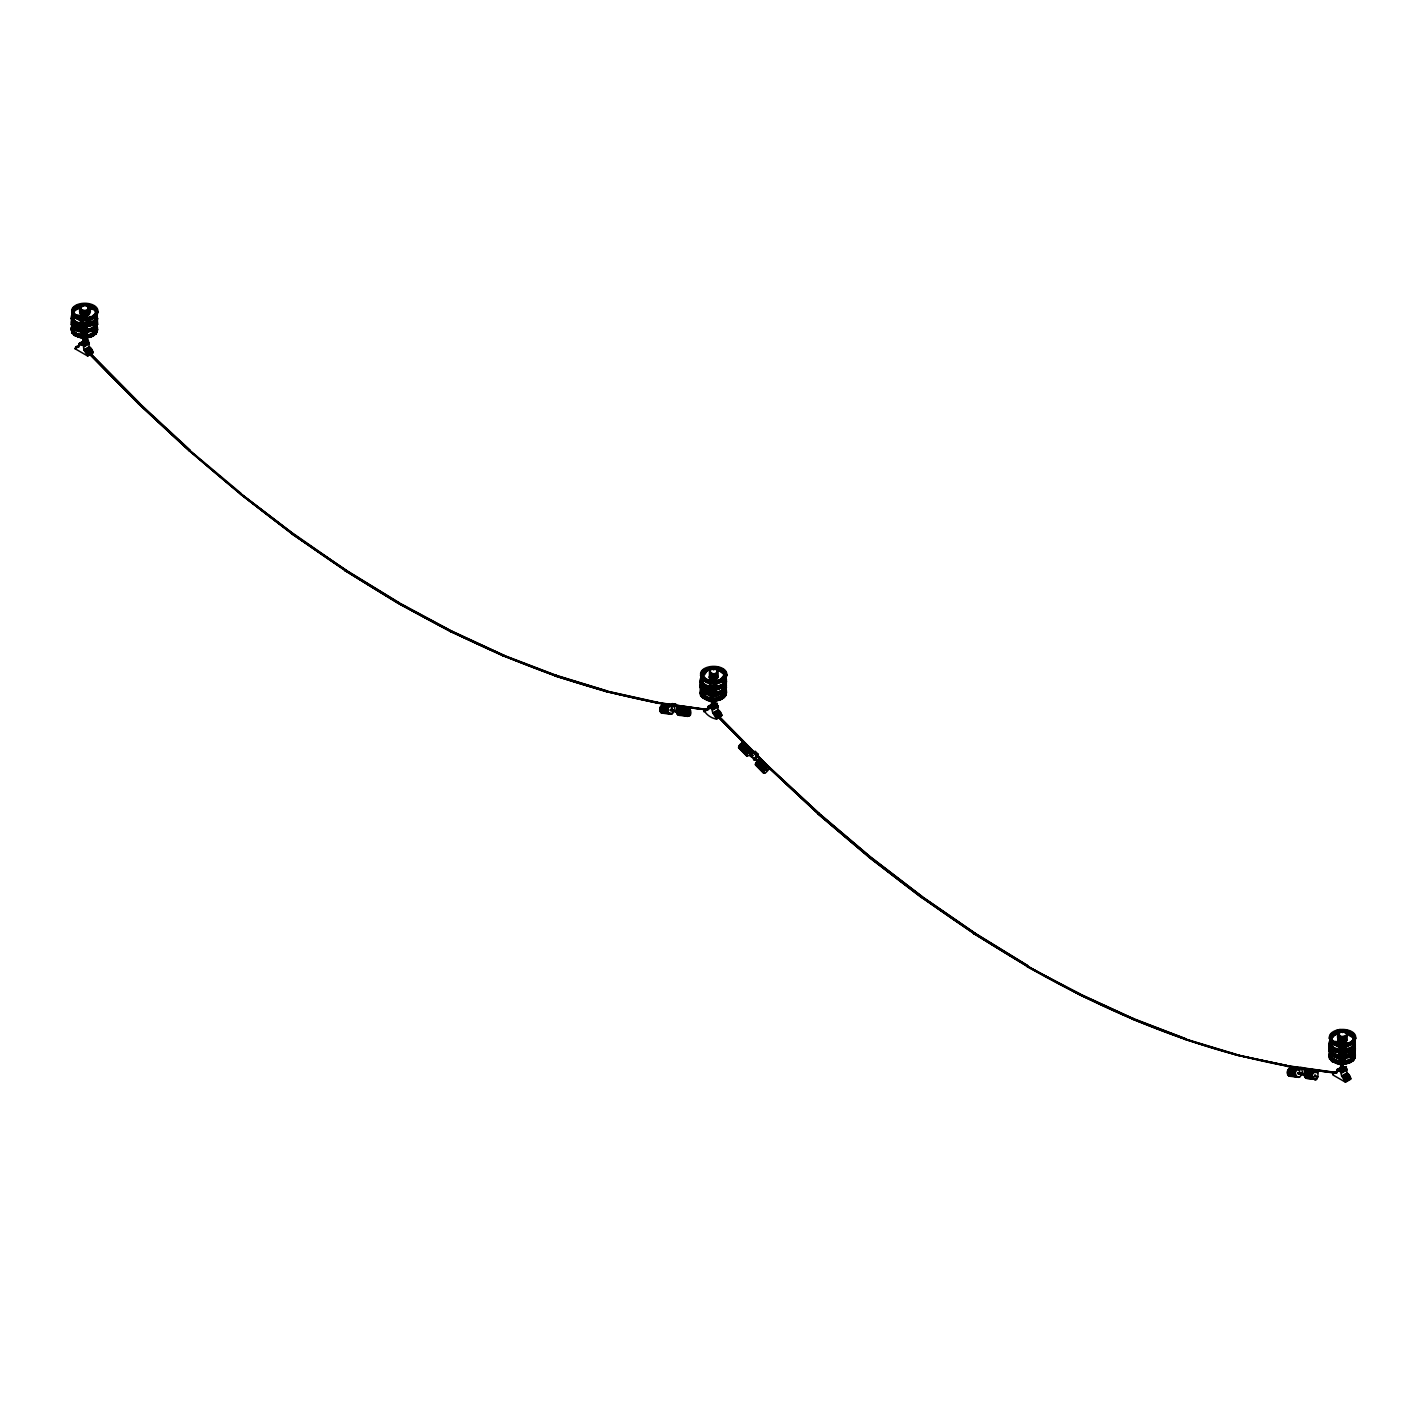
<?xml version="1.0" encoding="UTF-8"?>
<svg xmlns="http://www.w3.org/2000/svg" width="1427" height="1427" viewBox="0 0 1427 1427"><rect width="100%" height="100%" fill="white"/><g stroke="black" fill="none" stroke-linecap="round" stroke-linejoin="round"><path stroke-width="1.5" d="M87.386 334.721C99.159 334.382 78.467 340.75 87.778 337.7C88.349 330.725 75.31 337.735 73.49 330.083C71.814 320.183 91.524 336.897 95.395 324.375C97.072 314.493 77.361 331.189 73.49 318.685C71.814 307.643 89.437 324.5 94.592 314.101C96.697 312.067 95.217 304.112 95.68 309.623C93.486 309.98 86.387 308.66 88.153 304.611C87.19 303.273 93.825 305.717 90.454 308M94.271 325.962C102.655 330.475 90.507 337.789 84.443 336.54L90.989 336.273M81.5 323.323C78.913 327.282 86.351 328.085 84.443 323.537M87.707 317.151L88.028 320.272L84.782 320.54L84.782 317.383M73.722 315.01C70.922 308.268 82.909 309.962 81.393 305.342C83.426 301.347 86.601 308.678 91.06 306.966C96.59 306.644 99.052 320.308 95.734 312.513M707.667 697.143C703.226 702.227 717.638 702.922 716.586 698.909C705.42 700.711 692.291 683.622 713.339 692.327C717.852 692.933 727.52 688.92 723.56 683.533C717.995 687.118 709.094 688.171 703.511 683.355C701.852 672.331 697.999 684.139 703.511 679.644M705.313 696.108L704.082 698.16L706.793 699.533L713.339 699.622C723.971 700.247 733.264 687.868 716.265 697.803M710.396 692.095C707.703 696.18 715.23 696.893 713.339 692.327M716.265 686.405C719.583 691.292 706.971 691.489 710.396 686.405M719.012 685.745L719.85 688.385L716.497 689.544L713.339 689.794L713.339 686.619M716.604 680.233C719.511 689.83 695.787 677.201 713.661 680.465C721.134 683.658 724.22 672.26 726.272 673.027C725.112 678.449 720.367 668.692 716.604 670.44M713.661 669.905C711.484 664.714 723.525 666.819 719.333 671.082M1345.607 1063.632L1342.218 1064.292L1345.607 1063.632L1345.162 1060.885L1336.546 1060.243L1332.408 1057.835L1330.428 1054.607L1329.179 1056.355L1331.177 1058.745M1345.607 1057.942L1342.218 1058.584L1345.607 1057.942L1345.162 1055.195L1336.546 1054.535L1332.408 1052.145L1330.428 1048.916L1329.179 1050.664L1331.177 1053.055C1327.734 1055.124 1332.479 1055.213 1330.874 1057.407M1334.209 1053.501L1332.961 1055.534L1338.847 1057.496L1342.218 1057.015C1350.78 1057.853 1360.074 1048.346 1345.162 1055.195M1329.643 1049.273C1332.8 1058.745 1346.214 1057.71 1352.814 1052.591C1356.542 1040.533 1352.742 1057.264 1345.286 1055.498C1338.348 1057.496 1329.714 1052.181 1329.786 1047.65C1328.591 1049.63 1332.657 1049.773 1330.874 1051.717M1342.218 1052.734C1354.045 1049.255 1329.786 1050.986 1330.874 1043.155C1333.21 1036.787 1354.134 1051.057 1354.366 1035.36C1357.559 1040.996 1344.823 1033.879 1345.893 1031.953C1344.377 1028.225 1351.547 1031.685 1348.23 1034.183M1339.293 1049.487L1338.847 1051.788L1342.218 1051.307C1350.78 1052.145 1360.074 1042.655 1345.162 1049.487M1330.874 1043.155C1328.787 1052.359 1352.314 1054.036 1354.455 1043.351C1352.029 1039.891 1341.879 1048.988 1336.118 1044.154C1333.3 1043.244 1330.642 1041.246 1329.465 1038.517C1330.981 1037.251 1331.962 1033.576 1329.91 1036.555C1332.176 1047.382 1355.24 1047.115 1354.366 1035.36M1339.614 1043.333C1337.099 1047.275 1344.448 1048.096 1342.557 1043.547M1336.885 1034.183C1333.995 1031.043 1341.059 1028.314 1339.507 1033.219C1324.042 1039.873 1341.576 1022.998 1342.557 1032.595M292.357 534.304L293.427 533.627L345.887 570.194L344.888 570.693L345.976 569.979L292.392 534.233L345.227 570.657M767.316 766.834L768.332 766.174L818.884 813.158L870.292 856.699L922.359 896.745L921.253 897.44L922.324 896.709L974.873 933.062L1027.618 965.526L1026.584 966.275C1092.547 1003.841 1162.345 1035.146 1235.818 1054.767L1183.893 1039.088L1184.713 1038.357M1297.928 1073.354L1305.295 1074.281L1303.422 1067.753L1300.55 1067.396L1298.695 1068.466L1300.514 1074.888L1305.241 1074.192M1303.386 1073.871L1302.352 1073.728L1312.144 1074.906C1321.955 1060.422 1317.567 1091.673 1312.144 1074.906M79.091 316.491C76.148 320.005 83.319 322.234 81.838 317.151M81.5 331.867L81.5 329.013M81.5 337.575L81.5 334.721M717.05 682.552L710.271 682.552L710.735 680.233M672.83 706.793L661.807 705.313L660.005 707.614L659.88 710.824L661.486 713.036L663.894 712.965M673.705 711.36C669.709 720.671 663.644 704.617 672.153 706.258M681.428 714.535C679.002 717.103 675.702 713.589 676.541 710.807C677.397 704.492 685.192 708.345 688.938 708.398C696.858 723.346 674.311 712.323 688.938 708.398M1292.291 1075.494C1290.347 1077.688 1287.172 1075.405 1287.368 1072.854C1286.922 1066.326 1295.092 1067.788 1299.034 1069.091C1290.525 1069.965 1299.105 1083.539 1301.549 1073.71M1316.283 1079.204L1305.937 1078.259L1304.153 1074.995L1304.902 1071.891L1307.061 1070.232L1315.819 1071.231M87.386 323.323L87.386 326.159M87.386 329.013L87.707 332.152L81.107 332.009M702.262 678.485C697.161 674.543 720.653 664.625 707.114 668.692C708.898 669.62 699.854 682.249 700.889 676.808M1348.23 1042.673C1351.208 1046.187 1344.073 1048.256 1345.5 1043.333M241.395 493.653L189.541 450.165M76.416 321.628C73.294 324.696 79.395 327.925 78.77 322.663M705.313 684.71C702.013 687.814 708.363 691.007 707.667 685.745M1334.209 1047.793C1331.427 1050.736 1337.135 1054.089 1336.546 1048.827M1335.69 1062.633C1344.93 1064.792 1332.015 1064.417 1336.546 1060.243M921.289 897.476L869.186 857.395L870.292 856.699L869.204 857.431L817.796 813.818L818.902 813.122L817.885 813.836M76.755 309.035C73.669 306.038 79.751 302.738 79.091 308M92.791 315.456C95.894 318.471 89.865 321.664 90.454 316.491M92.47 321.628C95.591 324.696 89.491 327.925 90.115 322.663M92.47 327.318C95.627 330.297 89.312 333.668 90.115 328.353M721.687 678.538C724.987 681.66 718.637 684.835 719.333 679.591M719.012 699.997L719.012 697.143M1336.011 1031.792L1336.885 1031.329L1333.3 1032.987M1350.245 1047.793C1353.545 1050.896 1347.213 1054.089 1347.909 1048.827M1347.909 1054.535C1347.249 1059.797 1353.331 1056.497 1350.245 1053.501M1347.909 1060.243L1350.245 1059.191L1351.458 1061.688L1348.337 1063.347L1347.909 1060.243L1345.162 1060.885M75.185 329.548C84.799 333.258 70.958 330.832 76.416 327.318M74.614 331.67C70.975 333.347 75.97 338.93 76.416 333.026M92.791 309.035L93.415 306.02L96.073 308.856M704.403 680.768C713.375 687.154 698.071 676.737 707.988 679.591M705.313 690.4C699.836 693.932 713.714 696.358 704.082 692.63C706.954 694.182 721.723 697.339 719.012 691.453M721.687 672.135C722.294 666.07 726.735 672.099 723.489 673.49M1329.786 1049.077L1331.088 1047.293L1330.41 1043.993L1332.408 1042.745L1330.82 1044.207L1329.786 1041.96L1331.266 1041.46L1333.906 1044.653L1334.53 1041.639M1332.408 1057.835C1328.751 1059.53 1333.746 1065.113 1334.209 1059.191M1350.584 1035.217C1356.042 1031.703 1342.201 1029.295 1351.815 1032.987M75.524 306.805L78.485 304.95M81.624 345.352L80.768 344.282L81.678 344.942M80.768 344.852L81.731 344.513M91.06 319.559L94.039 317.686M90.739 331.421L93.7 329.548M92.47 333.026L94.271 331.67L95.734 333.204L93.094 336.041L92.47 333.026L90.115 334.061M703.832 673.49C700.193 671.796 705.188 666.213 705.634 672.135M710.753 707.935L709.933 707.203L710.218 708.541M719.012 688.599L722.437 687.475L721.366 684.71M721.366 693.254L722.597 692.63L721.366 690.4M719.636 700.211L722.561 698.606L721.366 696.108M1348.23 1045.527L1351.654 1044.386L1350.584 1041.639M1348.765 1056.925L1345.162 1058.049L1351.476 1055.73M87.707 356.036L75.06 348.723L76.291 346.547L78.913 346.957L78.984 343.746L80.322 343.086L83.355 345.477L83.854 349.811L87.707 356.036L93.076 352.933L89.223 346.707L88.528 342.052L84.978 340.001M714.338 703.029L717.424 705.134L718.12 709.808L721.901 715.444L716.604 719.119C706.971 717.549 700.907 707.631 706.793 709.968L656.848 703.065L657.936 702.405L606.921 691.132M72.509 312.674C73.847 314.921 74.543 319.273 73.633 315.26C77.254 320.237 96.661 320.397 94.592 314.101M74.614 320.254L73.098 322.092L74.614 325.962M73.49 324.375L72.01 325.32L74.222 328.906L71.849 323.108L74.614 323.108L72.01 319.63L71.564 317.704L73.098 316.99M703.832 680.037C700.336 680.536 704.082 674.472 705.634 678.538M703.511 686.209L701.995 685.37L703.511 683.355M703.511 691.899C700.782 691.132 700.479 686.048 702.369 684.086L700.746 680.501L701.995 680.073M703.511 697.607L701.995 696.768L703.511 694.753M724.97 671.939L723.489 670.636L726.093 674.133M1332.408 1046.437L1330.927 1047.989L1331.641 1049.344L1329.447 1046.062L1331.177 1044.493L1329.732 1045.509M1331.266 1050.557C1328.519 1051.503 1330.446 1057.889 1332.408 1052.145M1352.386 1036.573C1357.238 1034.361 1348.533 1030.669 1354.99 1037.215M72.349 311.032C78.788 304.504 70.101 308.178 74.953 310.408M97.214 313.458C92.184 320.13 99.391 312.406 94.664 320.451C89.134 326.408 70.993 324.642 73.49 315.296M95.787 322.288C88.652 328.923 101.246 318.328 95.395 315.296M95.787 322.68C94.485 334.774 97.66 325.748 96.608 321.218C97.054 331.189 77.807 333.169 72.634 324.714C70.833 315.688 90.222 331.813 95.341 321.039M97.321 330.529C96.911 319.684 96.483 338.181 95.734 333.204M703.832 677.183C700.318 676.113 705.081 667.872 702.334 671.653M723.489 680.037L725.005 679.216L723.489 677.183M723.168 686.209C725.879 685.424 726.2 680.34 724.292 678.378M723.168 689.045L724.631 690.597L724.292 693.165M723.168 694.753L724.666 696.59L723.168 697.607M1332.729 1036.573C1330.446 1028.296 1328.091 1044.261 1334.53 1035.217M1352.386 1043.119L1353.902 1042.299L1352.386 1040.283M1352.047 1046.437C1356.578 1041.05 1351.565 1053.518 1353.367 1047.596M1352.047 1052.145C1356.578 1046.758 1351.565 1059.209 1353.367 1053.287M190.005 450.022L139.329 403.127L89.865 353.093M73.865 316.901C70.101 315.866 73.383 309.98 74.953 314.101M72.224 321.021L73.49 318.685M71.939 326.462L72.01 325.32M701.174 677.682L702.708 675.613M702.369 681.767L700.693 683.372L702.744 686.262M700.693 689.063L702.369 687.475L703.511 689.045M700.693 694.771L702.369 693.165M1330.018 1040.586L1331.605 1041.549L1329.91 1040.479L1331.962 1036.127L1339.4 1032.845M1329.786 1051.503L1329.732 1052.627M1330 1058.602L1331.266 1056.265M72.063 313.351L74.186 317.008M73.544 327.193C69.691 328.103 73.187 336.219 73.098 331.242M700.96 676.434C704.956 683.711 716.122 683.729 722.883 680.287M700.621 682.588L700.657 683.515M700.621 694.45L702.334 692.987L700.621 693.13C699.605 696.412 703.6 697.125 700.621 694.735M1329.839 1039.516L1329.893 1040.444M1329.518 1045.688L1330.356 1047.4M1330.071 1049.416L1329.554 1052.305L1330.82 1053.429M1330.82 1059.137L1329.447 1057.461L1330.071 1055.124M72.135 310.39L73.812 309.124L73.812 312.513M94.271 320.254C95.324 315.991 99.123 321.931 95.395 321.539M95.787 327.8C88.563 332.295 96.519 329.601 97.09 325.98M95.395 332.937L97.09 331.867M702.708 675.06L701.014 673.473L702.708 672.224M701.852 678.396C700.835 666.908 723.418 666.338 725.897 676.576C725.041 680.875 727.716 675.506 724.631 675.613M723.168 683.355C724.202 679.074 728.02 685.014 724.292 684.621M724.292 690.329L725.986 689.259L724.292 687.475M1329.786 1054.785C1330.142 1050.308 1330.553 1056.444 1331.997 1058.013C1337.795 1063.49 1354.508 1063.008 1353.634 1052.858C1358.379 1054.232 1351.886 1060.475 1352.814 1060.76C1355.133 1059.601 1351.298 1055.926 1350.245 1059.191M1353.509 1041.549L1355.204 1040.479L1353.509 1038.695M1353.188 1050.557C1356.631 1045.063 1353.527 1057.425 1354.651 1051.503M1352.047 1057.835C1354.776 1053.822 1355.9 1060.118 1352.439 1060.778M73.419 310.818L71.725 311.889L72.188 313.262M71.404 318.774C74.846 308.749 72.884 325.088 71.564 317.704M71.404 324.482C76.059 314.101 71.546 330.85 71.849 323.108M73.098 328.388C69.334 329.78 73.223 332.687 73.847 327.514C74.632 333.115 69.994 323.715 71.35 329.905M96.661 319.648C90.936 308.428 98.017 326.408 97.036 317.4M96.251 323.519C93.219 326.016 99.248 325.677 97.036 323.108M702.316 673.919L700.568 675.239L702.316 676.755M703.119 679.466L701.531 682.873L700.746 680.501M700.746 686.191C701.353 695.877 721.188 696.572 725.772 688.42M701.995 691.471C697.928 692.773 702.851 696.394 703.119 690.864M725.005 673.919C728.84 673.74 724.809 679.466 724.631 675.06M723.56 679.466L725.13 682.873L725.933 680.501M723.56 685.174C723.864 690.668 728.68 687.118 724.684 685.781M723.56 690.864C726.825 699.284 727.502 686.851 721.687 693.397M1330 1045.83L1329.643 1043.583M1353.902 1037.001C1359.164 1042.798 1349.514 1031.632 1345.715 1032.845M1353.634 1044.207C1354.508 1050.04 1356.149 1039.534 1353.188 1044.849M1286.173 1066.201L1286.833 1065.487L1235.265 1054.785L1286.851 1065.559M717.05 682.98L713.661 683.64L713.661 680.465M722.561 692.898L716.586 695.234L716.265 692.095M716.711 700.55L719.85 699.801M71.689 312.335L72.171 309.927M71.725 312.62L72.616 309.356M72.955 309.195C70.868 322.234 100.514 320.005 95.734 309.124M71.564 319.131L73.045 315.278M72.634 315.349C71.6 326.837 94.2 327.407 96.661 317.186C95.823 312.888 98.499 318.239 95.395 318.15M71.564 324.821L71.35 316.99A13.093 7.563 0 0 1 71.796 315.028M71.849 325.124L73.098 319.844M73.045 320.968C71.582 332.669 97.304 332.669 95.841 320.968M71.404 330.19C72.866 321.289 89.134 337.735 95.341 326.747M73.098 322.68L71.849 317.4M71.564 330.529L72.634 326.747M73.045 326.676C71.582 338.36 97.304 338.36 95.841 326.676M85.905 305.539L88.545 306.716L88.545 314.939C84.068 318.631 77.129 314.047 80.411 307.982C83.908 302.435 94.236 306.448 97.214 311.032M80.233 319.184L80.661 326.801L84.443 328.067L88.652 326.194M80.233 324.892L80.233 326.194M80.233 330.582C79.93 334.524 86.922 334.721 88.652 331.885M88.545 306.716C90.846 311.068 81.125 312.014 80.411 307.982M88.652 314.796L87.529 312.352M80.661 312.87C79.127 320.593 94.842 315.51 89.134 307.982M85.513 337.86C90.062 341.749 81 345.013 83.355 341.41M95.395 318.685L95.787 316.99M96.59 315.313L95.359 309.962L87.939 306.662M96.126 310.818C98.517 319.826 74.008 322.306 72.188 311.247M97.357 311.247L96.929 315.135A13.093 7.563 0 0 1 87.832 324.286A13.093 7.563 0 0 1 71.796 318.952M97.214 314.885L97.642 311.532M96.251 321.467L97.321 317.704M97.482 318.043L97.321 324.821M97.535 318.506L97.036 320.736A13.093 7.563 0 0 1 87.832 329.994A13.093 7.563 0 0 1 71.796 324.642M94.271 331.67L95.787 328.388M95.395 327.229L96.661 325.356L95.395 324.375M96.251 327.175L97.321 323.394M96.661 328.585C93.807 338.253 75.078 338.253 72.224 328.585M97.535 324.018L96.608 326.997M96.251 332.883L96.608 330.689L95.395 330.083M97.036 328.799C94.075 338.77 74.81 338.77 71.849 328.799M96.608 332.705L97.321 329.102M96.875 332.455L97.482 329.441M700.568 675.435L701.228 672.706M700.8 676.059L701.495 672.456M701.852 672.278C700.336 684.389 726.985 684.389 725.469 672.278M701.067 676.344C704.028 666.391 723.311 666.391 726.254 676.344M702.262 672.206C700.229 684.996 730.695 683.016 723.881 670.547M700.282 681.874L700.907 678.86M700.461 682.213L702.423 676.862M701.174 680.625L700.746 682.516L701.424 681.66M701.103 682.73L702.744 679.198M700.282 687.564C701.085 678.556 702.583 696.34 710.164 692.791C715.783 693.807 726.86 691.845 725.148 684.139M700.461 687.921L700.247 680.073A13.093 7.563 0 0 1 700.693 678.11M700.907 684.568L701.531 688.581L703.119 685.174M701.941 684.068C700.479 695.752 726.2 695.752 724.738 684.068M701.995 682.927L702.369 681.232M700.247 692.987L701.067 689.633M700.282 693.272L701.174 690.008L700.247 685.781A13.093 7.563 0 0 1 700.693 683.818L702.369 684.621L700.621 683.337M700.461 693.611L701.531 689.847M700.907 690.258L701.103 693.504M701.995 688.635L703.511 685.352M701.995 694.325L703.511 691.06M709.451 670.405C716.086 681.856 723.239 662.271 709.451 670.405L709.451 677.415L711.484 678.949L716.746 678.538L716.746 672.848M717.549 677.879L717.121 675.97M717.121 678.485L718.031 676.755L716.746 674.989M717.692 682.927C716.675 686.369 709.986 686.369 708.969 682.927M717.692 688.635C716.675 692.077 709.986 692.077 708.969 688.635M714.356 705.437C705.866 702.708 720.225 711.823 714.356 699.034M717.692 694.325C716.675 697.785 709.986 697.785 708.969 694.325M724.292 681.767L726.272 677.664M726.254 674.329C723.311 684.282 704.028 684.282 701.067 674.329M725.826 678.235L726.539 674.632M726.093 677.968L726.718 674.971M726.2 680.786C723.097 690.597 706.347 690.507 700.907 682.712M726.2 687.921L726.379 681.125M726.432 681.41L725.933 683.818A13.093 7.563 0 0 1 716.729 693.076A13.093 7.563 0 0 1 700.693 687.725M725.933 686.191C723.097 695.359 708.844 695.199 702.423 689.83L700.586 690.097L700.586 687.243L702.334 687.297L700.657 688.474M726.379 693.272L726.2 686.494M725.558 691.667C722.704 701.335 703.975 701.335 701.103 691.667M725.772 689.83L726.432 687.297M725.933 691.899C722.972 701.852 703.689 701.852 700.746 691.899M724.292 696.019L725.505 695.787L726.2 692.184M725.505 695.787L726.379 692.541M1329.465 1038.517C1328.216 1034.379 1339.222 1029.313 1331.213 1034.736M1329.679 1039.141L1330.392 1035.538M1330.339 1037.197L1330.749 1035.36M1329.964 1039.427L1333.656 1034.29L1341.434 1031.721M1331.159 1035.288C1329.126 1048.078 1359.592 1046.098 1352.778 1033.647M1329.179 1044.956L1329.786 1041.96M1329.358 1045.295L1330.071 1041.692M1329.643 1045.599L1331.32 1041.96C1338.044 1047.079 1349.924 1047.275 1355.168 1039.998M1330.41 1041.532C1328.573 1047.971 1337.295 1050.54 1342.218 1050.415M1330.82 1041.442C1329.375 1053.144 1355.079 1053.144 1353.634 1041.442L1355.436 1037.714M1331.213 1039.855L1331.605 1038.16M1329.179 1050.664L1329.786 1047.65M1329.358 1051.003L1329.143 1043.155A13.093 7.563 0 0 1 1330.892 1039.391M1330.41 1047.222C1328.573 1053.661 1337.295 1056.248 1342.218 1056.123M1330.874 1046.009L1331.266 1044.314M1329.143 1056.087L1329.786 1053.358M1330.41 1049.701L1330.41 1053.358M1329.179 1056.355L1330.071 1053.108L1329.143 1048.863A13.093 7.563 0 0 1 1330.892 1045.081L1331.266 1044.849M1330.82 1049.897L1330.321 1052.93M1329.358 1056.711L1330.41 1052.93M1330.41 1055.391L1330.41 1059.048M1330.82 1055.605L1330.731 1058.745M1343.681 1031.721L1346.927 1034.147L1345.643 1035.931L1345.643 1041.639C1339.596 1045.527 1334.584 1036.68 1339.471 1032.363C1345.126 1031.739 1353.813 1032.72 1355.151 1039.427M1338.009 1045.367C1337.474 1049.683 1346.981 1049.683 1346.446 1045.367M1338.009 1051.057C1337.474 1055.391 1346.981 1055.391 1346.446 1051.057M1338.009 1056.765C1337.474 1061.082 1346.981 1061.082 1346.446 1056.765M1346.446 1040.961L1346.446 1039.659M1346 1041.567L1346.927 1034.147M1355.151 1037.411C1352.19 1047.382 1332.925 1047.382 1329.964 1037.411M1354.027 1045.973L1353.634 1047.721L1355.311 1044.493M1354.99 1041.068L1355.596 1038.053M1354.045 1047.65L1355.097 1043.868M1355.275 1044.225L1355.275 1050.664M1353.188 1056.265L1353.581 1054.571L1355.311 1056.087M1354.812 1049.273L1351.137 1054.428L1342.218 1056.551M1354.045 1053.358L1354.455 1051.521M1355.097 1049.576L1355.275 1056.355M1354.651 1052.93L1355.311 1050.201M1353.634 1059.137L1354.812 1056.997M1354.045 1059.048L1354.455 1057.229M1354.812 1054.981C1351.868 1064.952 1332.586 1064.952 1329.643 1054.981M1354.384 1058.888L1355.097 1055.284M1354.651 1058.62L1355.275 1055.623M670.315 709.897C672.171 712.448 669.031 706.454 673.33 710.111M189.095 450.718L138.419 403.752L139.525 403.11L90.079 353.022M768.386 766.174L767.334 766.905M606.653 691.792L554.996 676.006L556.066 675.292L503.624 655.225L502.928 655.921L503.624 655.225M1345.5 1082.201L1341.648 1075.994L1340.185 1070.446L1337.206 1069.376L1336.707 1073.14L1334.084 1072.729L1332.836 1074.906L1345.5 1082.201L1350.87 1079.115L1347.017 1072.89L1346.321 1068.217L1342.254 1066.593M749.086 753.492C751.619 750.798 746.642 755.953 752.279 756.595M755.311 759.003L758.201 762.607M718.905 716.3L768.172 766.46M739.846 747.962C734.959 747.605 746.499 738.027 744.234 744.056M746.66 754.776C751.601 759.877 756.399 741.879 746.66 754.776L738.704 746.696M756.685 765.086C752.279 764.979 761.626 755.918 761.447 760.43M769.421 768.529C764.48 763.445 759.663 781.443 769.421 768.529L718.191 716.532M706.222 709.897L707.81 710.057L708.505 706.187L711.342 707.4L712.751 712.894L716.604 719.119M1131.807 1018.949L1132.842 1018.254L1131.807 1019.003L1184.41 1038.999M707.15 668.442L704.439 669.638M722.561 687.19L719.85 688.385M503.16 655.938L450.415 631.465L451.431 630.859L450.415 631.465L503.588 655.742M1027.083 965.883L1079.65 994.673L1026.548 966.115L1080.382 993.977L1079.329 994.726L1132.342 1018.914M710.396 697.803L710.164 700.96L706.811 699.801M1339.293 1055.195C1340.774 1060.261 1333.603 1058.049 1336.546 1054.535M1339.293 1060.885L1339.061 1064.043L1335.797 1063.133M751.333 757.22L753.331 752.297L755.186 751.226L758.076 754.169L756.078 759.075L754.223 760.145L749.282 753.135M754.223 760.145L756.221 755.24L758.076 754.169M398.739 602.497L397.687 603.175L398.739 602.444L345.762 569.962M1027.601 965.651L974.534 933.097L973.785 933.775L974.659 933.062M87.743 340.268C89.83 344.068 87.404 335.416 84.354 342.23M710.343 707.56L709.736 708.113M724.97 678.735L721.687 681.392L722.883 681.036M1353.527 1047.989L1350.245 1050.647L1351.458 1050.29M1350.566 1062.187C1359.182 1055.409 1346.357 1065.024 1351.458 1061.688M72.01 331.028C78.86 339.84 68.853 330.404 73.49 330.083M1330.82 1044.974L1329.625 1046.169L1331.641 1049.344M71.778 319.684L73.401 318.328L72.224 319.006M71.725 330.903L72.527 329.976M700.996 676.612L702.619 675.256L700.907 675.381L700.907 678.235L702.673 678.271C709.005 683.729 720.992 683.622 726.093 676.541M1329.893 1039.694L1330.66 1038.588M1329.518 1051.378L1331.23 1050.379L1329.518 1050.504L1329.518 1053.358L1342.218 1057.015M1329.554 1051.556L1330.785 1050.468M97.357 313.262L97.821 311.889M723.168 691.899L724.488 691.631L724.292 689.776M1345.822 1046.455L1342.557 1046.722M725.772 695.538L725.772 694.111M1235.283 1054.714L1286.458 1066.04M725.469 676.719C727.271 673.972 707.685 664.75 720.207 668.692M710.075 689.526L706.811 688.385M710.164 695.252L706.811 694.093L707.667 691.453M1338.847 1051.788L1335.708 1051.485M555.049 676.041L556.084 675.346M502.928 655.778L555.388 675.988M72.135 310.194L73.865 307.608M72.171 310.676L74.186 307.483M74.561 307.465C67.747 319.933 98.195 321.913 96.18 309.106M72.955 311.657L76.13 308.5L81.607 306.662M72.01 317.204L73.33 315.171L72.063 314.083M74.222 316.384L72.634 319.791L73.49 321.539M72.01 322.894L73.294 321.111C69.156 321.271 74.935 321.842 72.527 321.057M74.222 322.092C71.493 322.77 73.758 330.19 73.098 325.534M72.01 328.602L73.294 326.819L71.689 327.015L71.689 324.161L73.437 324.197L72.581 324.464M74.222 327.782L72.634 331.189L74.222 334.596M95.003 317.026C99.569 312.281 92.541 307.144 87.832 307.037M95.359 317.008L97.375 313.833M95.68 316.901L97.411 314.297M94.664 323.198L96.875 319.63M97.036 319.987L95.038 323.18L97.09 320.469M96.875 325.32C91.364 333.008 77.361 332.473 71.671 325.588M94.664 328.906L97.036 325.695M94.664 334.596L97.036 331.403M95.591 334.239L97.036 332.134M701.014 673.294L703.083 670.583M701.067 673.758L703.44 670.547M701.228 674.133C706.401 666.962 718.28 667.087 724.809 672.331M702.744 676.737C695.68 689.651 727.253 691.703 725.148 678.431M703.119 676.719C696.305 689.17 726.771 691.15 724.738 678.36M702.744 684.906C698.998 686.744 704.135 692.862 700.621 689.027M709.879 675.506C706.597 679.716 715.623 681.303 717.442 678.021L717.442 669.798M702.744 690.614L701.531 695.966M723.881 680.126L726.272 676.915M724.256 680.108L726.307 677.201M725.933 683.087C720.689 690.347 708.648 690.222 702.03 684.906M723.917 686.262L725.986 683.372M724.238 686.137L725.986 683.551M723.917 691.97L725.933 688.777M724.238 691.845L725.986 689.259M725.933 694.485C720.689 701.745 708.648 701.62 702.03 696.305M723.917 697.66L725.986 694.771M1329.91 1036.555L1331.962 1033.665M1329.964 1036.84L1332.336 1033.647M1329.589 1042.727L1331.088 1040.158M1329.625 1043.012L1330.927 1041.193M1329.786 1043.369L1331.088 1041.585L1330.285 1040.872M1331.997 1042.566L1330.731 1047.329M1329.589 1048.239L1331.088 1045.866M1329.625 1048.702L1330.892 1046.597M1329.589 1053.947L1331.088 1051.556M1329.589 1054.125L1330.892 1052.305M1329.625 1054.41L1330.927 1052.591M1353.153 1043.191L1355.204 1040.479M1353.706 1042.852L1355.168 1040.747M1352.439 1049.38L1354.651 1045.795M1352.814 1049.344L1354.829 1046.169M1353.135 1049.237L1354.865 1046.455M1340.595 1067.895L1342.575 1069.037L1342.236 1067.503M1352.439 1055.07L1354.829 1051.877M1352.814 1055.052L1354.865 1052.145M1353.135 1054.928L1354.829 1052.609M1352.814 1060.76L1354.829 1057.568M1353.135 1060.636L1354.865 1058.031M670.387 709.736L673.562 709.897M687.885 712.822L687.404 711.645L687.725 712.929M723.168 679.644C727.074 685.352 725.308 672.83 726.2 682.213M723.168 685.352L724.738 686.815L725.505 684.318M723.168 691.06L724.738 692.523L725.505 690.008M1330.749 1041.496L1330.749 1039.017L1332.729 1040.283M707.186 709.683L657.544 702.423M78.77 328.353L78.324 331.456M78.77 334.061L78.539 337.093L75.185 335.256M1336.885 1042.673L1336.653 1045.706L1333.3 1043.868M701.174 676.255L702.673 675.435L700.942 675.56M1183.946 1038.856L1236.103 1054.589M870.167 856.896L818.581 813.176M973.874 933.561L1027.172 966.043M1235.425 1054.499L1286.797 1065.737M189.773 450.326L138.794 403.431L189.506 450.504M710.503 683.39L707.114 681.981M1336.261 1045.723L1339.614 1046.187L1336.029 1045.313M1339.061 1052.644L1335.797 1051.735M450.575 631.269L503.838 655.546M451.182 631.323L397.955 602.729M1026.726 965.918L1079.936 994.512M138.722 403.734L89.098 353.611L138.508 403.805M91.292 305.36L94.039 306.805M78.253 319.149L73.437 315.938M719.957 668.032L722.918 669.905M1335.708 1057.175L1332.961 1055.534M1333.121 1061.956L1336.546 1063.097L1332.961 1061.242M240.931 493.724L293.356 533.859L241.038 494.01M869.935 857.092L818.295 813.336M73.473 308.107L76.755 306.199L73.473 308.856M73.437 308.571L76.434 306.056M73.633 309.249L78.342 306.52L84.782 305.539M73.865 309.623L81.517 306.234M96.073 315.652L88.153 319.149L78.253 318.399M96.108 315.938L92.791 318.31L95.912 316.687M93.112 318.453L96.073 316.384M95.591 321.414C89.419 326.408 79.448 326.408 73.294 321.414M95.734 321.806C89.491 326.872 79.395 326.872 73.152 321.806M92.791 324.607L95.734 322.556M95.734 327.514C90.115 332.188 81.571 332.277 75.221 329.066M92.791 330.315L95.787 327.978M92.791 336.005L95.787 333.508M93.094 336.041L95.734 333.954M702.512 670.904L704.76 669.192M702.369 671.207L705.313 669.138M702.369 671.939C707.988 667.265 716.532 667.176 722.883 670.387M710.254 675.435L709.451 677.415M722.008 681.535L725.005 679.02M722.312 681.571L724.97 679.466M724.238 684.122C718.209 689.027 708.452 689.027 702.423 684.122M721.366 687.564L724.666 685.192M721.687 687.689L724.631 685.638M724.631 690.597C719.012 695.27 710.468 695.359 704.117 692.166M724.666 691.078L716.729 694.592L706.793 693.843M722.24 693.344L724.488 691.631M724.666 696.59L716.729 700.3L706.793 699.533M721.366 698.962L724.666 696.768M721.687 699.105L724.488 697.339M1331.213 1034.557L1334.209 1032.238M1331.266 1035.021C1336.885 1030.348 1345.429 1030.276 1351.779 1033.469M1331.409 1035.431C1337.581 1030.401 1347.534 1030.401 1353.706 1035.431M1339.471 1038.071L1337.866 1040.319L1338.009 1046.669M1346.339 1041.104L1342.218 1042.834L1338.009 1040.961M1350.584 1044.475L1353.902 1042.12M1350.905 1044.618L1353.848 1042.566M1350.566 1050.789L1353.563 1048.453M1350.87 1050.807L1353.527 1048.72M1353.527 1053.679L1351.137 1056.444M1350.566 1056.479L1353.563 1053.982M1350.87 1056.515L1353.527 1054.428M1353.367 1058.995C1346.856 1064.239 1334.958 1064.364 1329.786 1057.193M1353.527 1059.387C1347.284 1064.453 1337.17 1064.453 1330.927 1059.387M1351.137 1062.134L1353.367 1060.422M656.866 703.119L657.901 702.655L606.778 691.221M1184.16 1038.642L1236.299 1054.375M76.755 315.456L75.667 318.221L78.663 319.594M72.545 312.852L73.722 312.156L72.01 312.299L72.063 315.313L73.776 315.189M72.527 324.286L71.725 325.659L74.222 328.906M72.224 330.422L73.401 329.726M701.103 682.106L702.298 681.41M1330.339 1039.034L1331.552 1038.517L1331.213 1037.001M974.106 933.365L1027.44 965.847M818.242 813.675L767.548 766.602M138.847 403.663L89.295 353.45M767.833 766.424L818.527 813.497M79.109 343.515L83.408 340.982M78.913 343.996L84.354 340.643M75.435 347.367L81.321 343.657M84.657 342.123L88.171 340.232M82.409 344.282L87.814 341.214M75.06 348.723L78.646 346.654M82.695 344.567L88.064 341.463M82.944 344.835L88.313 341.749M83.158 345.138L88.528 342.052M83.355 345.477L88.724 342.373M83.533 345.816L88.902 342.712M83.676 346.155L89.045 343.051M83.783 346.493L89.152 343.408M83.854 346.85L89.223 343.746M83.854 349.811L89.223 346.707M84.336 350.097L89.705 347.011M84.799 350.471L90.169 347.367M85.263 350.881L90.632 347.778M85.691 351.363L91.06 348.259M86.102 351.88L91.471 348.777M86.476 352.433L91.845 349.33M86.815 353.022L92.184 349.918M87.101 353.611L92.47 350.525M87.332 354.235L92.701 351.131M87.511 354.841L92.88 351.738M87.653 355.448L93.023 352.344M676.826 711.538L672.848 711.805L670.815 704.581L675.542 703.886L676.969 708.951M670.815 704.581L675.542 703.886M675.756 704.67L671.047 705.384L672.67 703.511M672.848 711.805L673.954 711.163M708.131 706.419L713.678 703.19M707.881 706.829L713.357 703.511M707.81 707.078L713.179 703.975M704.563 710.111L710.557 706.543M704.332 710.45L707.899 708.381M715.64 704.135L717.067 703.315L717.067 704.456M704.153 710.842L707.721 708.791M704.01 711.306L709.38 708.202M712.323 706.615L717.424 703.689M703.957 711.823L709.326 708.72M711.306 707.364L716.711 704.296M711.591 707.649L716.96 704.546M711.841 707.935L717.21 704.831M712.055 708.238L717.424 705.134M712.251 708.559L717.62 705.455M712.412 708.898L717.781 705.794M712.555 709.237L717.924 706.151M712.679 709.594L718.049 706.49M712.751 709.933L718.12 706.829M712.751 712.894L718.12 709.808M713.215 713.197L718.584 710.093M713.696 713.554L719.065 710.45M714.142 713.964L719.511 710.878M714.588 714.445L719.957 711.342M714.998 714.963L720.367 711.859M715.373 715.516L720.742 712.412M715.694 716.104L721.063 713.001M715.997 716.711L721.366 713.607M716.229 717.317L721.598 714.213M716.408 717.942L721.777 714.838M716.532 718.53L721.901 715.444M1298.695 1068.466L1303.422 1067.753M1300.514 1074.888L1302.369 1073.817M1336.885 1069.697L1343.217 1066.112M1336.707 1070.161L1343.485 1066.147M1333.746 1072.926L1337.652 1070.66M1333.228 1073.532L1338.508 1070.874M1333.032 1073.942L1338.669 1070.607L1339.525 1071.499M1339.168 1070.321L1339.454 1071.124M1342.7 1068.448C1350.21 1064.631 1343.735 1069.34 1346.089 1066.486M1346.214 1066.611L1339.525 1070.696M1340.185 1070.446L1345.607 1067.378M1340.488 1070.732L1346.089 1067.592M1340.72 1071.017L1346.089 1067.913M1340.952 1071.32L1346.321 1068.217M1341.148 1071.641L1346.517 1068.538M1341.309 1071.98L1346.678 1068.877M1341.451 1072.337L1346.82 1069.233M1341.558 1072.676L1346.927 1069.572M1341.648 1073.015L1347.017 1069.911M1341.648 1075.994L1347.017 1072.89M1342.111 1076.279L1347.48 1073.175M1342.593 1076.636L1347.962 1073.532M1343.039 1077.064L1348.408 1073.96M1343.485 1077.528L1348.854 1074.424M1343.895 1078.045L1349.264 1074.941M1344.27 1078.598L1349.639 1075.512M1344.591 1079.187L1349.96 1076.083M1344.876 1079.793L1350.245 1076.689M1345.126 1080.4L1350.495 1077.314M1345.304 1081.024L1350.673 1077.92M1345.429 1081.63L1350.798 1078.527M189.22 450.664L138.544 403.609M869.507 857.342L817.832 813.711M96.661 331.046L95.787 331.242L96.251 329.227M71.35 318.328L72.634 321.057M1026.887 966.204L973.803 933.65M450.968 630.984L503.999 655.35L451.36 630.859M657.276 703.119L606.386 691.613L657.562 702.958M718.744 716.193L769.563 767.458M75.542 306.555L78.877 304.968M75.524 307.001L81.393 304.861L88.153 304.611M75.542 307.287L84.782 305.093L94.004 307.287M94.039 317.507L88.153 319.648L81.393 319.452M90.668 319.523L94.004 317.953M90.989 325.053L93.7 323.858M90.561 325.766L93.54 324.375M87.832 331.51L93.7 329.369M90.347 331.385L93.665 329.815M93.665 334.774C87.315 337.967 78.77 337.896 73.152 333.204M93.7 335.06L87.814 337.468M93.665 335.506L90.739 337.111M90.347 337.093L93.54 335.791M704.563 669.37L707.56 667.997M704.403 670.084L707.114 668.692M720.207 681.981L722.918 680.59M719.779 682.677L722.775 681.303M722.597 686.744L716.729 688.902M719.886 688.135L722.597 686.94M722.437 693.165L716.497 695.252M719.886 699.533L722.597 698.338M719.44 700.247L722.561 698.606M1333.335 1032.738L1336.653 1031.15M1333.3 1033.166L1342.557 1030.776L1349.104 1031.792M1338.187 1034.147L1341.434 1036.591L1345.643 1035.931M1351.815 1043.672L1342.557 1046.08L1336.011 1045.063M1351.815 1043.868L1342.557 1045.884M1348.461 1045.706L1351.779 1044.118M1351.458 1049.541L1342.218 1051.753L1332.996 1049.541M1351.476 1049.844L1345.607 1051.984L1338.847 1052.234M1348.337 1051.931L1351.333 1050.557M1351.458 1055.249L1342.218 1057.461L1332.996 1055.249M1351.476 1055.534L1342.218 1057.764M1348.123 1057.568L1351.458 1055.98M1348.765 1062.633L1351.476 1061.42M1348.337 1063.347L1351.333 1061.956M76.755 318.31L73.633 316.687M76.095 324.607L73.098 322.092L76.095 324.607L75.221 324.107M75.542 330.261L73.152 327.514M702.512 679.769L705.634 681.392L702.334 679.02M704.117 687.19L705.313 687.564L701.995 685.192M704.439 693.344L702.03 690.597M702.191 697.339L705.313 698.962L701.995 696.59M1351.458 1032.274L1353.848 1035.021M1332.961 1049.844L1334.209 1050.647L1330.927 1047.989M1332.961 1055.73L1334.209 1056.355L1330.927 1053.679M817.974 813.8L755.222 754.615M72.902 312.602L73.776 312.335L72.063 312.477M1330.356 1056.337L1331.23 1056.087L1329.518 1056.212M675.399 711.342L677.825 711.663M707.043 700.211L704.082 698.16M94.592 310.408L96.18 311.871M1353.634 1049.897L1354.027 1051.663M1353.634 1055.605L1354.027 1057.371M81.517 304.219L78.253 305.36M88.028 320.272L91.292 319.149M716.836 683.39L720.189 682.231M1345.393 1052.644L1348.747 1051.485M1345.393 1064.043L1348.747 1062.883M78.342 305.11L81.714 304.29M81.714 307.037L76.434 308.803L73.812 311.978M87.832 320.201L91.203 319.398M87.832 325.802L90.989 324.874M90.971 325.302L84.443 326.391L75.185 323.858M87.493 326.373L90.882 325.552M90.989 330.761L81.054 331.314M90.971 331.01L84.443 332.009L77.914 331.01M87.493 332.081L90.882 331.26M87.493 337.771L90.882 336.968M707.221 668.193L710.61 667.372M707.114 668.888L710.271 667.943M720.207 681.785L710.271 682.73M716.729 683.301L720.1 682.481M716.39 689.455L719.779 688.652M716.39 700.853L719.779 700.051M1336.118 1031.275L1339.507 1030.472M1339.507 1033.219L1334.209 1034.985L1330.339 1039.659M1345.715 1046.473L1348.997 1045.581M1348.765 1051.039L1342.218 1052.056M1345.286 1052.555L1348.658 1051.735M1345.286 1058.245L1348.658 1057.443M1348.765 1062.437L1342.218 1063.65L1335.69 1062.437M1345.286 1063.953L1348.658 1063.133M1331.213 1042.12L1332.729 1043.119M450.522 631.644L397.634 603.086M72.991 329.994L71.689 329.851L71.725 332.883L73.437 332.759L71.903 331.974M701.888 681.678L700.586 681.535L700.586 684.389L702.334 684.443M702.298 687.118L700.835 689.544M81.446 304.361L84.782 304.058M81.393 305.039L88.153 305.039M73.437 318.506L71.689 318.453L71.725 321.485M84.782 319.719L88.153 319.452M88.153 319.898L81.446 320.147M81.054 325.802L87.832 325.624M71.725 327.193L73.437 327.051M84.443 326.712L87.778 326.301M87.778 332.009L84.443 332.384L84.443 329.245M87.832 337.2L81.071 337.468M710.289 667.693L717.05 667.943M710.271 668.121L717.05 668.121L722.918 670.084M700.586 684.389L701.852 684.246M713.339 689.152L716.729 688.706M700.586 690.097L702.334 690.151M716.711 689.152L706.793 687.957M702.298 692.808L700.586 692.951L700.586 695.787L702.298 695.663M710.004 695.092L716.657 695.092M713.339 695.502L716.586 695.234M713.339 700.372L716.729 700.104M713.339 701.192L716.586 700.925M1339.222 1030.544L1345.893 1030.544M1339.186 1030.776L1345.929 1030.776M1331.516 1038.339L1329.803 1038.464L1329.839 1041.496L1331.106 1041.353M1329.839 1038.642L1331.552 1038.517M1331.23 1044.671L1329.465 1044.635L1329.518 1047.668L1342.218 1051.307M1331.177 1047.347L1329.518 1047.668M1345.929 1046.062L1339.186 1046.062M1329.465 1050.326L1331.177 1050.201M1342.218 1050.843C1347.231 1051.217 1357.023 1047.775 1354.045 1041.532M1331.177 1053.055L1329.518 1053.358M1345.554 1052.484L1338.901 1052.484M1331.177 1055.909L1329.465 1056.034L1329.465 1058.888L1331.23 1058.923M1345.607 1057.675L1335.69 1056.925M1345.607 1063.204L1342.218 1063.454L1342.218 1061.117M72.991 332.741L71.725 332.883M702.298 689.972C699.587 700.764 726.45 701.87 724.738 689.758M701.424 695.538L702.334 695.841M974.766 933.026L922.02 896.78M1333.888 1062.187L1329.625 1057.568M88.099 304.361L84.782 304.272M84.782 304.593L94.039 307.001M81.393 319.898L84.782 320.147M80.233 320.486C81.963 323.323 88.956 323.126 88.652 319.184M84.443 325.873L77.896 324.874M84.443 336.54L78.003 335.541L73.294 332.812M77.896 336.451L84.443 337.468M81.107 337.7L84.443 338.11M716.996 667.444L710.414 667.301L713.661 667.354M713.661 683.479L707.15 682.231M709.95 688.706L713.339 688.973M710.004 689.384L713.339 689.687M713.339 699.622L704.225 697.446L700.907 694.111M709.95 700.55L713.339 701.049M1342.557 1030.954L1351.815 1033.166M1342.218 1052.234L1335.69 1051.039M1338.847 1057.942L1342.218 1058.192M1338.901 1058.174L1342.218 1058.584M1338.847 1063.632L1342.218 1063.9M1338.901 1063.882L1342.218 1064.292M662.61 705.009L671.368 706.008M679.395 707.15L688.153 708.131M661.807 705.313L669.745 706.329M678.592 707.453L689.633 708.916M661.076 705.883L669.013 706.882M677.861 708.024L690.186 709.683L690.722 711.663L676.808 709.754M660.451 706.668L668.389 707.685M677.254 708.809L690.543 710.61M660.005 707.614L667.943 708.63M659.756 708.684L667.693 709.683M673.223 710.45L670.28 710.075L673.241 710.807M676.541 710.807L684.478 711.823M684.728 711.984L690.668 712.751M670.351 710.592L673.526 711.181M667.64 710.771L659.702 709.772L660.255 711.752L668.193 712.751M676.505 711.912L690.418 713.803M659.88 710.824L667.818 711.823M676.666 712.947L689.972 714.766M668.603 712.911L672.563 713.411M677.04 713.892L689.366 715.551M660.808 712.501L671.832 713.982M677.593 714.642L688.635 716.104M661.486 713.036L671.029 714.285M678.289 715.159L687.814 716.408M1290.276 1068.109L1300.496 1069.875M1307.061 1070.232L1316.604 1071.481M1289.455 1068.413L1298.516 1069.626M1306.258 1070.535L1317.282 1072.016M1288.724 1068.966L1296.661 1069.982M1305.527 1071.106L1313.446 1072.105M1313.875 1072.266L1317.834 1072.765M1288.117 1069.751L1296.055 1070.767M1304.902 1071.891L1312.84 1072.908M1287.671 1070.714L1295.609 1071.713M1304.456 1072.836L1312.394 1073.853M1298.267 1072.605L1301.353 1072.926M1298.053 1072.836L1301.103 1073.068M1287.422 1071.766L1295.341 1072.783M1297.928 1073.175L1300.925 1073.372M1297.946 1073.532L1305.491 1074.745M1298.231 1073.889L1305.598 1074.834M1287.368 1072.854L1295.306 1073.871M1304.153 1074.995L1312.091 1075.994M1314.106 1076.386L1318.084 1076.903M1287.546 1073.907L1295.466 1074.906M1304.332 1076.047L1312.269 1077.046M1287.903 1074.834L1295.841 1075.851M1304.706 1076.975L1312.644 1077.974M1313.054 1078.134L1317.014 1078.634M1288.456 1075.583L1296.394 1076.6M1305.259 1077.724L1313.179 1078.741M1291.56 1076.047L1299.498 1077.064M1289.152 1076.119L1298.695 1077.367M1305.937 1078.259L1315.48 1079.508M657.116 702.673L707.31 709.469M656.919 702.887L707.061 709.79M1286.28 1065.577L1336.225 1072.48M1286.012 1065.755L1335.494 1072.587M1285.763 1066.076L1335.244 1072.783M1285.745 1066.147L1335.19 1073.175M72.135 314.297L73.366 315.385M71.796 326.159L73.045 327.247M87.832 304.29L91.203 305.11M81.393 319.648L73.473 315.652L71.725 319.969L74.222 323.198M78.342 319.398L81.714 320.201M78.003 325.552L81.393 326.373L78.146 325.713M81.054 331.51L75.185 329.369M78.003 331.26L81.393 332.081M81.054 337.022L75.185 335.06M77.914 336.701L81.393 337.771L78.146 337.111M716.729 667.372L720.1 668.193M710.271 682.552L704.403 680.59M706.9 688.652L710.271 689.455M706.811 694.093L710.271 695.163M1345.715 1030.365L1349.086 1031.525M1345.607 1033.219L1350.905 1034.985L1354.366 1039.801M1339.168 1045.813L1333.3 1043.672M1336.118 1057.639L1339.061 1058.335M701.763 677.968L702.673 678.271L701.228 676.541M702.369 686.94L701.174 686.333M702.369 692.63L701.174 692.024M1330.785 1047.507L1329.679 1046.758M555.941 675.239L607.456 691.043M555.549 675.381L607.456 691.185M555.264 675.56L607.313 691.382M554.996 675.863L607.064 691.596M1307.881 1070.214L1309.344 1070.999M1291.096 1068.074L1293.112 1069.626M73.847 334.578L73.098 333.508M503.339 655.385L556.013 675.524M503.089 655.582L555.674 675.827M1132.646 1018.272L1184.981 1038.446M1132.235 1018.468L1184.963 1038.517M1131.986 1018.682L1184.695 1038.82M717.067 703.315L716.818 704.225M90.668 304.968L93.879 306.288M75.542 317.953L78.877 319.523M75.346 324.375L78.539 325.695M75.221 329.815L78.539 331.385M75.346 335.791L78.539 337.093M719.565 668.068L722.883 669.638M704.439 681.036L707.756 682.623M704.082 686.744L706.793 688.135M704.225 687.475L707.221 688.849M704.117 692.898L707.435 694.485M704.117 698.606L707.221 700.247M1348.461 1031.15L1351.779 1032.738M1333.46 1044.386L1336.653 1045.706M1332.996 1050.29L1336.332 1051.86M1333.121 1050.557L1336.118 1051.931M1333.121 1056.248L1336.332 1057.568M1332.996 1061.688L1336.332 1063.276M1080.007 994.013L1132.895 1018.432L1079.722 994.155M1079.472 994.369L1132.61 1018.735M96.59 309.195L97.411 310.39L95.359 307.483M701.531 690.258L700.693 689.259L702.423 691.845M1354.045 1047.222L1355.311 1050.379M398.508 602.426L451.485 630.948M451.396 631.126L398.187 602.8M397.669 603.015L450.896 631.501M90.151 353.682L89.598 353.379A1134.643 655.082 60 0 0 706.775 709.683M719.047 716.782L718.495 716.461A1134.643 655.082 60 0 0 1335.654 1072.783M345.495 570.087L398.632 602.658M345.209 570.265L398.418 602.872M398.133 603.05L344.924 570.568L397.758 603.193M921.735 896.941L974.677 933.383M921.467 897.137L974.409 933.579M921.289 897.315L974.124 933.74M292.838 533.859L345.78 570.301M292.571 534.055L345.512 570.497M869.186 857.395L921.592 897.405M922.324 896.709L869.953 856.753M1351.208 1032.203L1353.848 1034.29M1350.905 1032.238L1353.902 1034.736M1331.213 1042.299L1334.209 1044.618M1331.409 1042.852L1333.906 1044.653M1330.892 1048.453L1333.888 1050.789M1330.927 1048.72L1333.585 1050.807M1330.892 1053.982L1333.888 1056.479M1330.927 1054.428L1333.585 1056.515M1331.088 1060.422L1333.317 1062.134M722.312 669.12L724.97 671.207M722.008 669.138L725.005 671.653M702.334 679.216L705.313 681.535M701.995 685.37L704.992 687.689M702.191 685.923L704.688 687.725M701.995 690.882L704.992 693.397M702.03 691.328L704.688 693.433M702.03 697.036L704.992 699.105M93.415 306.02L96.073 308.107M93.112 306.056L96.108 308.571M87.868 311.889L89.134 313.672M73.473 316.384L76.13 318.471M73.294 322.841L75.792 324.642M73.098 327.8L76.095 330.315M73.152 328.246L75.792 330.333M73.152 333.954L76.095 336.005M75.542 335.969L71.671 331.278M681 707.382L682.249 708.666M869.667 856.913L922.145 897.048M869.4 857.11L921.878 897.244M240.646 493.92L293.124 534.055M292.838 534.233L240.414 494.117L292.571 534.358M719.012 694.307L719.886 693.647M818.028 813.533L869.792 857.181M189.131 450.433L240.895 494.099M188.953 450.611L240.61 494.259M768.101 766.263L818.848 813.229M701.442 677.95L702.762 679.983M700.247 681.41L701.103 684.122M717.959 716.818L767.494 766.87L717.995 716.693M718.619 716.265L769.599 767.904M742.736 742.397L750.691 750.495M759.574 759.521L767.548 767.601M741.933 742.932L749.888 751.012M758.772 760.038L766.745 768.136M741.112 743.592L749.068 751.69M749.906 752.6L753.099 755.721M755.828 758.629L765.924 768.796M749.657 752.76L752.76 755.668M755.579 758.772L758.932 761.964M749.389 752.992L752.475 755.882M758.076 762.286L753.634 757.773L765.14 769.563M740.328 744.359L748.283 752.439M739.632 745.162L747.605 753.26M756.488 762.286L764.444 770.366M739.079 745.964L747.034 754.045M755.935 763.07L763.891 771.169M755.543 763.802L764.658 773.166M738.526 747.302L747.195 756.203M755.365 764.426L764.051 773.309M738.562 747.766L746.767 756.132M755.4 764.89L763.606 773.256M1353.456 1033.79L1355.204 1036.377M1353.153 1033.665L1355.168 1036.84M1353.135 1045.652L1354.865 1048.239M1353.563 1046.419L1354.865 1048.417M1346.339 1038.588L1346.927 1039.855M1353.135 1051.342L1354.865 1053.947M1353.563 1052.127L1354.865 1054.125M1331.159 1041.567L1332.336 1043.208M1329.964 1039.998L1331.962 1043.191M1329.91 1040.479L1331.659 1043.066M1329.786 1045.795L1332.408 1049.291M1329.589 1046.633L1331.32 1049.237M1331.266 1053.411L1332.408 1054.981M1329.625 1051.877L1331.641 1055.052M1329.589 1052.341L1331.32 1054.928M1331.266 1059.119L1332.408 1060.689M1329.589 1057.853L1331.641 1060.76M724.577 670.69L726.307 673.294M724.256 670.583L726.272 673.758M723.917 679.198L725.558 682.73M723.917 684.906L725.558 688.438M723.917 690.614L725.558 694.128M701.014 677.201L703.083 680.108M700.728 683.087L703.119 686.28M700.728 683.818L702.423 686.137M703.119 691.988L701.888 690.133M700.728 688.777L702.744 691.97M700.728 694.485L703.119 697.678M700.693 694.949L702.423 697.553M95.003 307.465L97.375 310.676M95.591 315.403L96.875 317.204M95.341 315.777L97.036 319.416M94.664 316.384L96.251 319.791M72.171 313.833L74.561 317.026M71.796 320.272L73.847 323.18M73.544 323.055L71.671 319.88M71.796 325.98L73.847 328.87M73.544 328.763L71.832 326.426A13.093 7.563 0 0 0 71.35 328.388L72.278 332.705M71.725 331.653L72.634 332.883M1301.567 1068.823L1303.386 1075.262M673.687 704.956L675.738 712.162M1354.99 1035.788L1355.65 1038.517M1354.722 1035.538L1355.436 1039.141M1354.829 1042.263L1355.275 1044.956M1353.509 1038.16L1353.902 1039.855M1354.045 1052.93C1355.061 1064.417 1332.479 1064.988 1330 1054.749M1330.392 1041.318L1329.465 1037.001A13.093 7.563 0 0 1 1348.087 1030.151A13.093 7.563 0 0 1 1350.977 1042.798A13.093 7.563 0 0 1 1329.91 1038.963M1329.518 1038.053L1330.125 1041.068M1329.358 1043.868L1330.41 1047.65M1329.143 1044.493L1329.786 1047.222M1329.179 1049.915L1329.786 1052.93M1330.071 1058.888L1329.143 1054.571A13.093 7.563 0 0 1 1330.892 1050.789M1329.179 1055.623L1329.786 1058.62M726.093 672.706L726.753 675.435M725.826 672.456L726.539 676.059M725.772 678.86L726.379 681.874M725.505 680.625L725.933 682.516M725.772 684.568L726.379 687.564M725.505 686.333L725.933 688.206M724.292 681.232L724.684 682.927M725.933 690.579L726.432 692.987M725.148 689.847L726.2 693.611M724.292 686.94L724.684 688.635M725.505 692.024L725.933 693.914M724.292 692.63L724.684 694.325M701.495 678.235L700.568 673.919A13.093 7.563 0 0 1 719.19 667.069A13.093 7.563 0 0 1 722.08 679.698A13.093 7.563 0 0 1 701.014 675.863M700.621 674.971L701.228 677.968M701.995 685.781L702.369 687.475M700.461 680.786L701.531 684.568M700.282 686.833L700.907 689.83M701.174 695.787L700.247 691.471A13.093 7.563 0 0 1 700.693 689.526M700.282 692.541L700.907 695.538M96.929 309.356L97.642 312.959M96.875 315.777L97.482 318.774M95.734 311.978L96.126 313.672M96.608 315.528L97.321 319.131M96.875 321.485L97.482 324.482M96.608 323.233L97.036 325.124M96.875 327.175L97.535 329.905M95.841 323.733L96.251 325.499M96.608 326.926L97.482 330.19M96.608 328.941L97.036 330.814M95.841 329.423L96.251 331.189M71.725 311.889L72.349 314.885M72.634 321.467L71.903 320.576A13.093 7.563 0 0 0 71.35 322.68L72.278 326.997M71.35 324.018L72.01 326.747M71.404 329.441L72.01 332.455M1346.767 1033.505L1346.767 1040.497M1346.339 1035.413L1346.446 1058.067M1344.733 1036.323L1344.733 1042.031M1344.412 1044.386L1344.412 1059.601M1344.537 1067.218L1344.537 1068.359M1343.681 1036.591L1343.681 1042.281M1343.36 1042.745L1343.36 1059.851M1343.11 1063.614L1343.11 1068.734M1342.878 1063.454L1342.878 1068.894M1342.557 1036.662L1342.557 1042.37M1342.575 1063.311L1342.575 1069.037M1342.218 1042.834L1342.218 1059.94M1342.236 1063.24L1342.236 1069.126M1341.862 1064.881L1341.862 1069.144M1341.434 1036.591L1341.434 1042.281M1341.487 1064.845L1341.487 1069.126M1341.095 1042.745L1341.095 1059.851M1341.13 1064.756L1341.13 1069.037M1340.827 1064.631L1340.827 1068.894M1340.595 1063.614L1340.595 1068.734M1340.381 1036.323L1340.381 1042.031M1340.042 1044.386L1340.042 1059.601M1339.471 1035.931L1339.471 1041.639M1338.776 1032.898L1338.776 1041.104M1338.348 1033.505L1338.348 1040.497M717.888 670.405L717.888 677.415M716.425 679.002L716.425 696.108M715.855 673.241L715.855 678.949M714.802 673.49L714.802 679.198M714.213 699.23L714.213 705.634M713.982 699.408L713.982 705.812M713.661 673.58L713.661 679.288M713.678 699.533L713.678 705.955M713.339 698.035L713.339 706.026M712.965 699.658L712.965 706.062M712.537 673.49L712.537 679.198M712.59 699.622L712.59 706.026M712.234 699.533L712.234 705.955M711.93 699.408L711.93 705.812M711.716 699.23L711.716 705.634M711.484 673.241L711.484 678.949M711.556 699.034L711.556 705.437M710.575 672.848L710.575 678.538M710.254 679.002L710.254 696.108M709.879 669.798L709.879 678.021M709.558 684.193L709.558 695.591M700.621 681.714L700.621 684.568M700.621 687.422L700.621 690.276M88.991 307.322L88.991 314.332M87.868 306.199L87.868 315.456M86.958 310.158L86.958 315.849M86.762 341.035L86.762 342.177M86.619 318.221L86.619 333.419M85.905 310.408L85.905 316.116M85.566 327.978L85.566 333.668M85.317 337.45L85.317 342.551M85.085 337.271L85.085 342.73M84.782 310.497L84.782 316.188M84.799 336.451L84.799 342.855M84.443 334.935L84.443 342.944M84.068 336.558L84.068 342.962M83.64 310.408L83.64 316.116M83.694 336.54L83.694 342.944M83.319 318.471L83.319 322.27M83.319 327.978L83.319 333.668M83.355 336.451L83.355 342.855M83.051 337.271L83.051 342.73M82.588 310.158L82.588 315.849M82.82 337.45L82.82 342.551M82.267 318.221L82.267 333.419M81.696 309.748L81.696 315.456M81.357 321.628L81.357 333.026M81 309.231L81 314.939M80.554 307.322L80.554 314.332M725.986 689.526A13.093 7.563 0 0 1 716.729 698.784A13.093 7.563 0 0 1 700.693 693.433M725.986 678.11A13.093 7.563 0 0 1 716.729 687.368A13.093 7.563 0 0 1 700.693 682.035M97.09 326.426A13.093 7.563 0 0 1 87.832 335.684A13.093 7.563 0 0 1 71.796 330.35M1353.563 1045.081A13.093 7.563 0 0 1 1347.231 1055.855A13.093 7.563 0 0 1 1329.589 1050.825M1353.563 1050.789A13.093 7.563 0 0 1 1347.231 1061.545A13.093 7.563 0 0 1 1329.589 1056.515M1354.865 1041.211A13.093 7.563 0 0 1 1345.607 1050.468A13.093 7.563 0 0 1 1329.589 1045.117M1314.713 1075.298L1315.748 1075.441L1314.713 1075.298M765.96 770.509L766.977 769.759L765.96 770.509M72.135 312.781L71.689 310.818A13.093 7.563 0 0 1 90.311 303.969A13.093 7.563 0 0 1 93.183 316.616A13.093 7.563 0 0 1 72.135 312.781"/></g></svg>
